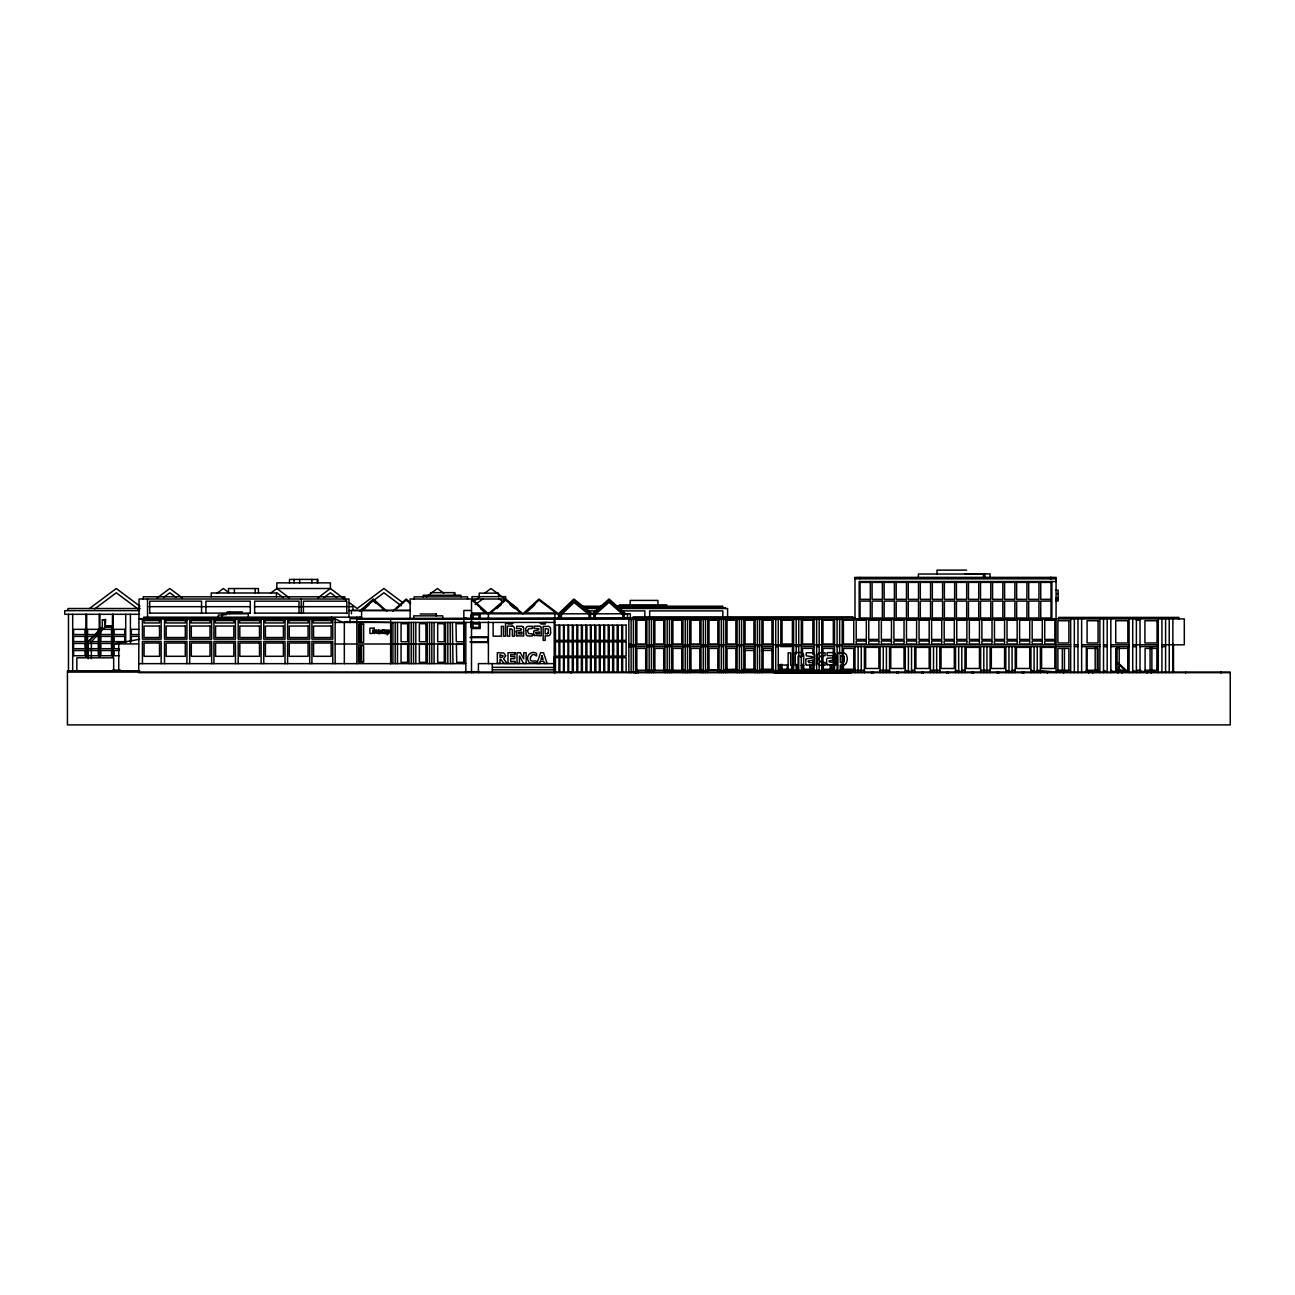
<?xml version="1.0" encoding="UTF-8"?>
<svg xmlns="http://www.w3.org/2000/svg" width="1295" height="1295" viewBox="0 0 1295 1295"><rect width="100%" height="100%" fill="white"/><g stroke="black" fill="none" stroke-linecap="round" stroke-linejoin="round"><path stroke-width="1.5" d="M631.118 672.089L628.868 672.089M628.868 618.443L357.452 618.929M378.69 632.041L379.823 632.672L378.82 631.976M646.901 672.089L645.687 670.276L645.687 648.406L636.849 648.406L636.849 670.276L635.068 672.672L633.368 672.089M1129.078 672.089L1127.832 670.276L1127.832 648.406L1115.723 648.406L1115.723 670.276L1114.477 672.089L1110.835 670.276M1158.28 672.089L1156.872 670.276L1156.872 648.406L1145.088 648.406L1145.088 670.276L1143.679 672.089L1140.021 670.276L1136.379 670.276M388.921 632.381L387.836 630.762L388.387 632.656M844.13 661.567L844.21 656.775A2.04 2.04 0 0 0 843.952 656.241L840.325 655.578L840.325 662.651L843.433 662.198M548.271 633.239L548.319 629.111L545.179 628.463L545.179 633.983L548.254 633.255L547.429 633.822M104.944 627.088L91.346 641.656L91.346 658.75M88.27 658.75L88.27 641.543L102.321 627.088M88.27 641.656L102.321 627.201L102.321 619.738L104.944 619.738L104.944 627.201M1070.674 672.089L1068.877 670.276L1068.877 648.406L1057.885 648.406L1057.885 670.276L1056.072 672.089L1037.23 670.276M1085.275 672.089L1087.088 670.276L1087.088 648.406L1098.063 648.406L1098.063 670.276L1099.876 672.089M558.485 618.508L558.485 613.798L573.863 599.002L592.284 613.798L609.071 599.002L625.695 613.798M560.087 613.798L573.944 600.475L590.52 613.798L590.52 618.508M561.965 612.405L564.636 609.832M527.891 611.11L534.835 604.684M359.864 611.11L373.316 599.002L386.768 611.11M361.872 610.414L373.316 600.103L384.761 610.414M363.377 609.848L369.059 604.733M392.741 611.11L406.193 599.002L410.677 603.033M394.748 610.414L406.193 600.103L410.483 603.972M600.362 608.553L604.716 604.716M488.393 613.798L505.649 599.002L505.649 596.655L471.963 596.655L471.963 599.002L488.393 613.798L488.393 618.508M496.681 608.553L501.165 604.7M89.517 608.52L116.275 588.513L139.892 606.173M94.486 609.071L116.275 592.786L138.322 609.265M157.213 597.934L169.807 588.513L182.401 597.934M163.51 597.497L169.807 592.786L176.104 597.497M217.042 593.223L223.339 588.513L228.049 592.042M270.558 593.223L276.855 588.513L330.387 588.513L346.137 600.281M317.793 597.934L330.387 588.513L330.387 582.847L276.855 582.847L276.855 588.513L289.449 597.934M324.09 597.497L330.387 592.786L336.684 597.497M360.301 610.431L383.919 592.786L401.24 605.736M426.427 596.752L437.451 588.513L443.748 593.223M473.662 601.463L479.959 596.752M484.67 593.223L490.967 588.513L517.741 608.52M475.233 604.555L483.1 598.678M105.494 626.748L106.74 626.262M107.485 626.246L106.271 626.618L112.276 626.521L107.307 626.521L108.165 626.44M112.827 626.553L108.035 626.213M108.035 626.731L113.296 626.618L111.419 626.213M384.777 631.944L385.861 631.944L384.858 632.624M139.471 639.261L114.268 643.923L138.5 643.923M673.481 671.215L681.429 670.956M691.352 670.648L699.3 670.389M707.232 670.146L717.171 669.823M725.103 669.58L735.042 669.256M111.419 626.44L112.276 626.715M108.942 626.213L107.485 626.424M727.062 671.457L737.098 671.328M743.103 671.247L755.131 671.101M761.136 671.037L854.991 670.875L839.646 670.276L839.646 672.672M966.588 570.108L937.013 570.108L937.013 574.025M965.196 573.895L990.06 573.895L990.06 577.376M854.991 578.12L919.337 578.12M981.675 578.12L1056.072 578.12M854.991 578.833L1056.072 578.833M1056.072 581.52L859.184 581.52L859.184 618.913M1056.072 590.164L1058.128 590.164L1058.128 601.026L1056.072 601.026M430.555 592.641L454.804 592.641L454.804 595.263M1057.06 593.612L1057.594 593.644M1056.072 597.788L1058.128 597.756M1056.072 598.225L1058.128 598.225M1056.072 598.258L1058.128 598.258M1056.072 598.727L1058.128 598.727M471.963 599.002L505.649 599.002L522.905 613.798L538.914 599.002L558.485 613.798M1056.072 598.84L1058.128 598.84M580.856 606.222L602.855 606.222M614.866 606.222L722.804 606.222L722.804 607.695M148.99 606.675L250.356 606.675M254.387 606.675L346.995 606.675M348.986 606.675L353.017 606.675L353.017 610.609M582.863 607.695L600.864 607.695M616.857 607.695L725.362 607.695L725.362 608.52M140.2 608.52L67.971 608.52L67.971 610.641M584.854 608.52L598.857 608.52M618.864 608.52L727.596 608.52L727.596 616.873M349.002 610.463L410.143 610.463M471.509 610.463L463.853 610.463L463.853 663.639M139.569 610.641L64.75 610.641L64.75 614.299L139.601 614.299M586.862 610.9L596.865 610.9M620.855 610.9L644.861 610.9L644.861 616.873M242.392 611.936L227.111 611.936L227.111 613.781M484.184 612.794L492.213 612.794M471.963 612.988L486.256 612.988L471.963 600.103M149.378 613.118L250.356 613.118M254.387 613.118L346.995 613.118M471.963 613.798L630.325 613.798L630.325 617.731M420.147 614.008L436.447 614.008L436.447 615.853M224.245 615.012L218.321 615.012L218.321 617.165M361.596 617.165L143.745 617.165L143.745 618.913M854.991 617.731L358.035 618.443M139.051 618.638L335.146 618.638L335.146 663.639M356.87 618.686L349.974 618.686L349.974 622.604M139.051 618.913L142.434 618.913M356.87 618.929L628.868 618.929M854.991 618.913L1184.31 618.913L1184.31 644.78L1161.923 644.78M335.146 619.139L152.033 618.638M628.868 619.382L1056.072 619.382M102.321 619.868L104.944 619.868M1136.379 620.159L1140.021 620.159M335.146 622.426L554.908 622.426M473.29 622.911L480.04 622.911M506.717 622.911L513.387 622.911M539.821 622.911L546.555 622.426M474.601 624.012L478.875 624.012M507.931 624.012L512.189 624.012M540.954 624.012L545.357 624.012M105.494 626.278L106.627 626.278M105.494 626.391L106.967 626.391M471.963 628.528L480.17 628.528L480.17 623.008M138.678 629.338L131.329 629.338L131.329 634.55L138.678 634.55M138.678 636.395L131.329 636.395L131.329 641.608M470.991 636.962L488.393 636.962M469.972 637.593L487.762 637.593L487.762 641.851L469.972 641.851M470.991 642.482L488.393 642.482M119.448 643.453L114.122 643.453L114.122 648.682L119.448 648.682M335.146 644.003L463.642 644.003M628.868 644.003L631.005 644.003M1172.881 644.457L1173.739 644.457M628.868 644.78L1070.674 644.78M1074.332 644.78L1077.974 644.78M1081.633 644.78L1099.876 644.78M1103.534 644.78L1107.176 644.78M1110.835 644.78L1129.078 644.78M1132.72 644.78L1158.28 644.78M778.295 645.946L793.058 645.946L793.058 672.315M628.868 646.593L719.049 646.593M721.315 646.593L723.565 646.593M725.815 646.593L737.098 646.593M739.348 646.593L741.598 646.593M743.848 646.593L755.131 646.593M757.381 646.593L759.631 646.593M761.897 646.593L773.164 646.593M775.721 646.593L778.279 646.593M793.625 646.593L780.836 646.593L780.836 619.382M796.182 646.593L798.74 646.593M801.297 646.593L814.069 646.593M816.627 646.593L819.185 646.593M821.742 646.593L834.53 646.593M837.088 646.593L839.646 646.593M842.203 646.593L1070.674 646.593M1074.332 646.593L1077.974 646.593M1081.633 646.593L1099.876 646.593M1103.534 646.593L1107.176 646.593M1110.835 646.593L1129.078 646.593M1132.72 646.593L1136.379 646.593M1140.021 646.593L1158.28 646.593M1161.923 646.593L1165.581 646.593M119.448 650.511L114.122 650.511L114.122 655.739L119.448 655.739M743.977 650.462L753.706 650.462M761.492 650.462L773.164 650.462M554.211 656.873L554.713 672.672M361.483 661.955L363.636 661.955L363.636 645.687L361.483 645.687L361.596 663.008M833.527 662.506L829.205 661.842A1.635 1.635 0 0 1 829.124 660.887L833.527 659.964M139.051 663.639L465.828 663.639M554.908 663.623L478.405 663.623L478.405 672.672M778.295 665.08L788.121 665.08M793.058 665.468L790.646 665.468L790.646 652.858L788.121 652.858L788.121 672.315M798.092 665.468L795.243 665.468L795.243 652.55L801.006 652.55A2.218 2.218 0 0 1 801.88 652.729L802.884 653.489A3.529 3.529 0 0 1 803.272 654.056A4.193 4.193 0 0 1 803.677 655.076L803.677 672.315M801.216 665.533L803.677 665.533M492.424 667.346L554.908 667.459M743.055 669.256L755.098 669.256M761.12 669.256L773.164 669.256M781.144 669.256L793.123 669.256M803.094 669.256L813.082 669.256M823.053 669.256L833.041 669.256M843.013 669.256L854.991 669.256M1118.087 669.321L1119.754 669.321L1119.754 670.956M1117.779 662.554L1125.145 669.321L1125.145 672.089M492.424 669.823L554.908 669.823M112.455 670.146L120.516 670.146M636.849 670.276L645.687 670.276M646.901 670.276L663.72 670.276L664.934 672.089M664.934 670.276L681.753 670.276L682.983 672.089M682.983 670.276L685.233 670.276L687.483 672.089M687.483 670.276L699.802 670.276L701.016 672.089M701.016 670.276L703.266 670.276L705.516 672.089M705.516 670.276L717.835 670.276L719.049 672.089M719.049 670.276L721.315 670.276L723.565 672.089M723.565 670.276L735.868 670.276L737.098 672.089M737.098 670.276L739.348 670.276L741.598 672.089M741.598 670.276L753.917 670.276L755.131 672.089M755.131 670.276L757.381 670.276L759.631 672.089M759.631 670.276L771.949 670.276L773.164 672.089M773.164 670.276L778.279 670.875M778.279 670.276L793.625 670.875M793.625 670.276L814.069 670.875M814.069 670.276L834.53 670.875M834.53 670.276L839.646 670.875M854.991 670.276L864.412 670.276M880.114 670.276L889.552 670.276M905.254 670.276L911.534 671.895M911.534 670.276L914.691 670.276M930.393 670.276L939.814 670.276M955.532 670.276L961.813 671.895M961.813 670.276L964.953 670.276M980.671 670.276L990.092 670.276M1005.81 670.276L1012.091 671.895M1012.091 670.276L1015.231 670.276M1030.949 670.276L1037.23 671.895M1057.885 670.276L1068.877 670.276M1087.088 670.276L1098.063 670.276M1115.723 670.276L1127.832 670.276M1145.088 670.276L1156.872 670.276M139.747 670.778L67.437 670.778L67.437 724.892L1230.25 724.892L1230.25 672.089L67.437 672.089M1057.141 671.037L1062.321 671.037L1062.321 648.908M1069.621 671.037L1064.441 671.037L1064.441 648.908M1144.586 671.182L1150.073 671.182L1150.073 647.662M1157.002 671.182L1151.886 671.182L1151.886 647.662M465.358 671.684L478.988 671.684M1230.25 672.672L138.711 672.672L139.051 599.002L349.002 599.002L349.002 617.165M108.942 626.748L110.625 626.505M108.035 626.44L108.942 626.456M107.307 626.715L108.165 626.731M107.485 626.715L106.384 626.359M342.867 622.426L331.293 617.165L331.293 619.139M516.155 631.879L516.948 635.845L523.698 635.958L523.698 627.929A2.93 2.93 0 0 0 523.164 627.055L523.002 626.877A2.169 2.169 0 0 0 521.529 626.278L516.592 626.278L516.592 628.625C523.941 627.589 522.387 631.264 516.495 630.843A1.635 1.635 0 0 0 516.219 631.426M1132.72 670.276L1136.379 672.089M1103.534 670.276L1107.176 672.089M827.149 664.578L835.631 664.999L835.631 654.703A3.836 3.836 0 0 0 834.984 653.603M534.026 635.392L541.229 635.813L541.132 627.541A2.8 2.8 0 0 0 540.533 626.748M516.705 635.716L516.818 635.78A1.667 1.667 0 0 1 516.155 635.036M827.278 664.691L827.424 664.788A1.878 1.878 0 0 1 826.906 664.319M498.753 598.598L503.431 602.094M402.81 602.644L383.919 588.513L357.161 608.52L349.278 602.644M276.855 592.786L283.152 597.497M534.123 635.489L534.236 635.57A1.764 1.764 0 0 1 533.686 634.906M510.133 604.7L514.633 608.553M617.699 608.553L622.005 612.405M480.477 608.569L484.735 612.405M373.316 600.88L376.149 603.454M1117.779 663.315L1124.643 670.082M452.408 622.426L452.975 663.623M450.126 622.426L450.498 663.623M1221.055 672.089L1221.055 673.092M1185.605 672.089L1185.605 673.092M1178.887 618.913L1178.887 617.407L1058.614 617.407L1058.614 618.913M1173.497 644.78L1173.497 672.089M1172.881 618.913L1172.881 672.672M1169.223 618.913L1169.223 672.672M1165.581 618.913L1165.581 672.672M1161.923 618.913L1161.923 672.672M1158.28 618.913L1158.28 672.672M1157.034 644.78L1157.034 646.593M1151.223 672.089L1151.223 673.092M1147.095 672.089L1147.095 673.092M1140.021 618.913L1140.021 672.672M1136.379 618.913L1136.379 672.672M1132.72 618.913L1132.72 672.672M1129.078 618.913L1129.078 672.672M1128.026 647.775L1128.026 671.037L1119.188 671.037L1119.188 647.775M1124.643 669.321L1124.643 672.089M1122.247 670.454L1122.247 672.089M1122.02 672.089L1122.02 673.092M1120.256 670.454L1118.589 667.184M1117.893 672.089L1117.893 673.092M1117.067 647.775L1117.067 671.037M1110.835 618.913L1110.835 672.672M1107.176 618.913L1107.176 672.672M1103.534 618.913L1103.534 672.672M1099.876 618.913L1099.876 672.672M1097.286 647.775L1097.286 671.037M1095.181 647.775L1095.181 671.037L1086.327 671.037L1086.327 647.775M1092.818 672.089L1092.818 673.092M1088.69 672.089L1088.69 673.092M1081.633 618.913L1081.633 672.672M1077.974 618.913L1077.974 672.672M1074.332 618.913L1074.332 672.672M1070.674 618.913L1070.674 672.672M1063.616 672.089L1063.616 673.092M1056.072 672.672L1056.072 577.376L854.991 577.376L854.991 619.382M1051.88 581.52L1051.88 618.913M1051.135 577.376L1051.135 578.833M1050.358 577.376L1050.358 578.833M1047.428 672.089L1047.428 673.092M1040.371 646.593L1040.371 672.672M1037.23 646.593L1037.23 672.672M1034.09 646.593L1034.09 672.672M1030.949 646.593L1030.949 672.672M1023.876 672.089L1023.876 673.092M1022.289 672.089L1022.289 673.092M1015.231 646.593L1015.231 672.672M1012.091 646.593L1012.091 672.672M1008.951 646.593L1008.951 672.672M1005.81 646.593L1005.81 672.672M998.753 672.089L998.753 673.092M997.15 672.089L997.15 673.092M990.092 646.593L990.092 672.672M986.952 646.593L986.952 672.672M984.831 573.895L984.831 577.376M983.811 646.593L983.811 672.672M983.488 577.376L983.488 574.025L918.365 574.025L918.365 577.376M980.671 646.593L980.671 672.672M973.613 672.089L973.613 673.092M972.011 672.089L972.011 673.092M964.953 646.593L964.953 672.672M961.813 646.593L961.813 672.672M958.672 646.593L958.672 672.672M955.532 646.593L955.532 672.672M948.474 672.089L948.474 673.092M946.888 672.089L946.888 673.092M939.814 646.593L939.814 672.672M936.673 646.593L936.673 672.672M933.533 646.593L933.533 672.672M930.393 646.593L930.393 672.672M923.335 672.089L923.335 673.092M921.749 672.089L921.749 673.092M914.691 646.593L914.691 672.672M911.534 646.593L911.534 672.672M908.394 646.593L908.394 672.672M905.254 646.593L905.254 672.672M898.196 672.089L898.196 673.092M896.609 672.089L896.609 673.092M889.552 646.593L889.552 672.672M886.411 646.593L886.411 672.672M883.271 646.593L883.271 672.672M880.114 646.593L880.114 672.672M873.057 672.089L873.057 673.092M871.47 672.089L871.47 673.092M864.412 646.593L864.412 672.672M861.272 646.593L861.272 672.672M859.929 577.376L859.929 578.833M858.132 646.593L858.132 672.672M854.991 646.593L854.991 672.672M853.761 670.276L853.761 648.406L843.417 648.406L843.417 670.276M852.871 617.731L852.871 616.857L633.125 616.857L633.125 617.731M850.993 673.092L774.685 673.092M842.608 665.096L842.608 672.315M842.203 619.382L842.203 672.672M841.297 665.096L841.297 672.315M840.309 670.842L840.309 665.096C846.363 667.297 848.355 659.964 846.687 655.61A4.549 4.549 0 0 0 846.185 654.396L844.049 652.874L837.897 652.842L837.897 670.842M839.646 619.382L839.646 654.072M837.088 619.382L837.088 672.672M834.53 619.382L834.53 672.672M833.316 670.276L833.316 648.406L822.972 648.406L822.972 670.276M831.746 664.999L831.746 672.315M830.192 664.999L830.192 672.315M823.312 665.225L823.312 672.315M822.034 665.225L822.034 672.315M821.742 619.382L821.742 672.672M819.185 619.382L819.185 672.672M816.627 619.382L816.627 672.672M814.069 619.382L814.069 672.672M812.855 654.38L812.855 648.406L802.511 648.406L802.511 656.355M812.855 660.337L812.855 670.276M811.107 665.177L811.107 672.315M809.731 665.177L809.731 672.315M802.511 664.319L802.528 672.315M801.297 619.382L801.297 672.672M798.74 619.382L798.74 672.672M798.092 672.315L798.092 656.177A3.755 3.755 0 0 1 800.488 656.63M796.943 665.468L796.943 672.315M796.182 619.382L796.182 654.072M796.182 664.286L796.182 672.672M793.625 619.382L793.625 672.672M792.394 648.406L792.394 670.276M792.087 665.468L792.087 672.315M787.279 665.08L787.279 672.315M782.05 664.319L782.05 670.276M780.836 664.286L780.836 672.672M779.153 665.08L779.153 672.315M778.279 619.382L778.279 672.672M775.721 619.382L775.721 672.672M773.164 619.382L773.164 672.672M771.949 670.276L771.949 648.406L763.111 648.406L763.111 670.276M761.897 619.382L761.897 672.672M759.631 619.382L759.631 672.672M757.381 619.382L757.381 672.672M755.131 619.382L755.131 672.672M753.917 670.276L753.917 648.406L745.078 648.406L745.078 670.276M743.848 619.382L743.848 672.672M741.598 619.382L741.598 672.672M739.348 619.382L739.348 672.672M737.098 619.382L737.098 672.672M735.868 670.276L735.868 648.406L727.029 648.406L727.029 670.276M725.815 619.382L725.815 672.672M723.565 619.382L723.565 672.672M722.804 616.873L722.804 610.9L649.653 610.9L649.653 616.873M721.315 619.382L721.315 672.672M719.049 619.382L719.049 672.672M717.835 670.276L717.835 648.406L708.996 648.406L708.996 670.276M707.782 619.382L707.782 672.672M705.516 619.382L705.516 672.672M703.266 619.382L703.266 672.672M701.016 619.382L701.016 672.672M699.802 670.276L699.802 648.406L690.963 648.406L690.963 670.276M689.733 619.382L689.733 672.672M687.483 619.382L687.483 672.672M685.233 619.382L685.233 672.672M682.983 619.382L682.983 672.672M681.753 670.276L681.753 648.406L672.914 648.406L672.914 670.276M671.7 619.382L671.7 672.672M669.45 619.382L669.45 672.672M667.184 619.382L667.184 672.672M666.682 606.222L666.682 604.862L619.366 604.862L619.366 606.222M664.934 619.382L664.934 672.672M663.72 670.276L663.72 648.406L654.881 648.406L654.881 670.276M657.925 604.862L657.925 600.411L630.131 600.411L630.131 604.862M653.667 619.382L653.667 672.672M651.417 619.382L651.417 672.672M649.151 619.382L649.151 672.672M646.901 619.382L646.901 672.672M638.176 672.089L638.176 673.092M635.926 672.089L635.926 673.092M635.635 619.382L635.635 672.672M633.368 619.382L633.368 672.672M631.118 619.382L631.118 672.672M628.868 617.731L628.868 672.672M627.476 613.798L627.476 617.796M626.116 671.895L626.116 657.633L622.636 657.633L622.636 671.895M624.19 618.508L624.19 613.798L609.071 600.33L593.806 613.798L593.806 618.508M622.733 618.621L622.733 614.461L609.071 602.288L595.279 614.461L595.279 618.621M621.697 671.895L621.697 657.633L618.233 657.633L618.233 671.895M617.181 671.895L617.181 657.633L613.7 657.633L613.7 671.895M612.632 671.895L612.632 657.633L609.249 657.633L609.249 671.895M608.213 671.895L608.213 657.633L604.652 657.633L604.652 671.895M603.778 671.895L603.778 657.633L600.232 657.633L600.232 671.895M599.31 671.895L599.31 657.633L595.894 657.633L595.894 671.895M594.729 671.895L594.729 657.633L591.167 657.633L591.167 671.895M590.439 671.895L590.439 657.633L586.894 657.633L586.894 671.895M588.982 618.541L588.982 614.542L574.025 602.515L561.399 614.688L561.399 618.541M585.858 671.895L585.858 657.633L582.378 657.633L582.378 671.895M581.374 671.895L581.374 657.633L577.78 657.633L577.78 671.895M576.825 671.895L576.825 657.633L573.297 657.633L573.297 671.895M572.309 671.895L572.309 657.633L568.667 657.633L568.667 671.895M571.063 672.089L571.063 673.092M568.019 671.895L568.019 657.633L564.264 657.633L564.264 671.895M563.487 671.895L563.487 657.633L559.845 657.633L559.845 671.895M559.845 613.798L559.845 618.508M558.954 671.895L558.954 657.633L555.442 657.633L555.442 671.895M554.908 613.798L554.908 618.508M554.908 618.929L554.908 672.672M554.373 664.205L554.373 667.459M554.211 617.731L554.211 672.672M533.686 634.906L533.686 631.733A1.764 1.764 0 0 1 533.896 630.875C538.947 630.325 542.265 628.172 534.123 628.496L534.123 626.149L539.06 626.149A2.121 2.121 0 0 1 540.339 626.586M505.519 622.846L505.519 636.185L503.496 636.185L503.496 626.343L501.375 626.343L501.375 636.185L493.136 636.185L493.136 622.846M498.526 596.655L498.526 593.142L479.199 593.142L479.199 596.655M492.31 663.623L492.31 672.672M488.393 621.778L488.393 663.623M480.17 613.798L480.17 617.488M479.053 618.492L479.053 614.931L473.08 614.931L473.08 618.492M479.053 622.053L479.053 627.395L473.08 627.395L473.08 622.053M473.322 671.684L473.322 672.672M471.509 618.362L471.509 599.002L410.143 599.002L410.143 618.929M471.509 618.929L471.509 672.672M470.83 614.931L470.83 618.492M470.83 622.053L470.83 627.395M467.56 599.002L467.56 596.865L414.109 596.865L414.109 599.002M465.828 617.731L465.828 618.929M465.828 622.426L465.828 672.672M460.988 596.865L460.988 595.263L423.222 595.263L423.222 596.865M454.416 592.641L454.416 595.263M447.827 622.426L447.827 663.623M445.545 622.426L445.545 663.623M442.728 617.731L442.728 615.853L413.736 615.853L413.736 617.731M436.14 614.008L436.14 615.853M434.1 622.426L434.1 663.623M431.818 622.426L431.818 663.623M429.535 622.426L429.535 663.623M427.237 622.426L427.237 663.623M415.808 622.426L415.808 663.623M413.51 622.426L413.51 663.623M411.227 622.426L411.227 663.623M409.107 610.463L354.053 610.463M408.945 622.426L408.945 663.623M397.5 622.426L397.5 663.623M395.202 622.426L395.202 663.623M392.919 622.426L392.919 663.623M390.896 622.426L390.896 663.623M390.637 618.929L390.637 663.639M389.18 622.426L344.324 621.665L344.324 663.639M361.596 610.463L361.596 618.929M359.88 617.165L359.88 618.929M359.88 624.222L359.88 642.207M359.88 647.549L359.88 663.008M356.87 617.165L356.87 663.639M351.414 610.463L351.414 613.814M346.833 613.49L346.833 601.171L303.386 601.171L303.386 613.328M344.826 599.002L344.826 596.801L143.227 596.801L143.227 599.002M332.783 663.639L332.783 641.397L311.917 641.397L311.917 663.639M317.923 582.847L317.923 579.415L289.513 579.415L289.513 582.847M317.291 579.415L317.291 582.847M311.917 579.415L311.917 582.847M309.699 663.639L309.699 641.397L287.603 641.397L287.603 663.639M301.217 599.002L301.217 613.668M299.679 579.415L299.679 582.847M299.032 613.328L299.032 601.171L254.646 601.171L254.646 613.328M294.062 579.415L294.062 582.847M285.029 663.639L285.029 641.397L263.775 641.397L263.775 663.639M276.402 596.801L276.402 592.981L211.247 592.981L211.247 596.801M261.121 663.639L261.121 641.397L238.183 641.397L238.183 663.639M258.433 592.981L258.433 588.545L228.519 588.545L228.519 592.981M255.196 588.545L255.196 592.981M250.291 613.328L250.291 601.171L205.905 601.171L205.905 613.328M248.316 617.165L248.316 613.781L222.109 613.781L222.109 617.165M235.463 663.639L235.463 641.397L213.918 641.397L213.918 663.639M234.379 588.545L234.379 592.981M229.555 611.936L229.555 613.781M225.961 613.377L225.961 615.012M211.652 663.639L211.652 641.397L189.669 641.397L189.669 663.639M201.551 613.328L201.551 601.171L149.702 601.171L149.702 613.328M186.933 663.639L186.933 641.397L164.514 641.397L164.514 663.639M161.147 663.639L161.147 641.397L142.434 641.397L142.434 663.639M147.517 599.002L147.517 617.165M130.406 614.299L130.406 642.53M125.712 614.299L125.712 642.53M118.735 643.923L118.735 670.778M113.669 670.778L113.669 657.828L76.842 657.828L76.842 670.778M113.199 614.299L113.199 656.662M112.455 614.299L112.455 656.662M99.942 614.299L99.942 656.662M99.197 614.299L99.197 656.662M86.684 614.299L86.684 656.662M85.939 614.299L85.939 656.662M72.682 614.299L72.682 670.778M68.473 614.299L68.473 670.778M800.245 656.5A4.452 4.452 0 0 1 801.216 657.132M802.657 653.247A3.448 3.448 0 0 1 803.272 654.056M827.019 664.465A2.315 2.315 0 0 1 826.631 663.833L826.647 659.479A2.363 2.363 0 0 1 826.777 658.928A1.991 1.991 0 0 1 827.181 658.248L833.365 657.795A2.104 2.104 0 0 0 833.397 657.018L832.313 655.642L827.133 655.61L827.133 652.615L833.025 652.615A2.315 2.315 0 0 1 834.077 652.858A2.784 2.784 0 0 1 834.773 653.376M834.563 653.182A3.221 3.221 0 0 1 835.178 653.846M806.267 664.756A1.667 1.667 0 0 0 806.834 665.096L814.733 665.177L814.733 654.881A3.853 3.853 0 0 0 814.102 653.765M806.396 664.869A1.975 1.975 0 0 1 805.911 664.351L805.749 659.657A2.363 2.363 0 0 1 805.992 658.847L812.467 657.973A2.218 2.218 0 0 0 812.532 657.455A2.088 2.088 0 0 0 812.386 656.694L806.251 655.788L806.251 652.777L812.143 652.777A2.331 2.331 0 0 1 813.195 653.036A2.59 2.59 0 0 1 813.665 653.344A3.205 3.205 0 0 1 814.28 654.024M540.144 626.456A2.477 2.477 0 0 1 540.695 626.926M523.002 626.877A2.59 2.59 0 0 1 523.326 627.249M379.791 631.264C376.845 629.953 377.298 635.424 380.439 633.352L380.309 630.341L377.978 630.017L379.791 631.345M385.829 631.215C382.851 629.953 383.288 635.262 386.477 633.304L386.347 630.293L384.016 629.969L385.829 631.296M530.545 657.212C528.651 664.675 538.218 658.216 536.567 662.7L530.788 663.25A4.532 4.532 0 0 1 528.506 661.373C525.155 656.177 531.419 649.912 536.567 653.425L536.567 655.966L534.317 654.687A2.995 2.995 0 0 0 532.326 654.72L530.545 657.212M381.717 631.507L383.417 633.352C380.277 634.744 380.261 628.609 383.417 630.017L381.717 631.507M527.453 630.616L528.538 633.53L532.375 633.87L532.375 635.991L528.538 635.991A2.493 2.493 0 0 1 527.599 635.813A2.8 2.8 0 0 1 526.774 635.278A3.302 3.302 0 0 1 526.11 634.453L525.721 628.512A3.642 3.642 0 0 1 526.369 627.363A3.14 3.14 0 0 1 526.838 626.909A2.671 2.671 0 0 1 528.49 626.311L532.375 626.311L532.375 628.544L528.91 628.674L527.453 630.616M808.242 661.065L808.889 662.619L812.629 662.668L812.629 660.142L808.242 661.065M535.774 632.607L536.324 633.822L539.481 633.87L539.481 631.895L535.774 632.607M518.259 632.737L518.809 633.951L521.95 634L521.95 632.025L518.259 632.737M505.633 655.675L503.609 658.88L507.203 663.412L503.933 663.412L500.955 659.495L499.999 659.495L499.999 663.412L497.329 663.412L497.329 652.729L503.804 653.02L505.633 655.675M550.602 632.996L550.343 634.113A3.221 3.221 0 0 1 549.986 634.777A2.752 2.752 0 0 1 549.226 635.505A2.331 2.331 0 0 1 548.303 635.861L545.163 635.894L545.163 640.378L543.139 640.378L543.139 626.327L548.012 626.327A2.266 2.266 0 0 1 548.886 626.521A2.541 2.541 0 0 1 549.663 627.039A3.076 3.076 0 0 1 550.262 627.832A3.399 3.399 0 0 1 550.521 628.496L550.602 632.996M389.698 632.332L387.124 634.874L387.124 630.034L389.374 630.276L389.698 632.332M502.881 655.998L502.072 657.407L499.999 657.569L499.999 654.703L502.881 655.998M540.355 661.227L539.691 663.412L537.004 663.412L540.598 652.729L543.528 652.729L547.137 663.412L544.369 663.412L543.706 661.227L540.355 661.227M542.038 655.772L540.938 659.301L543.123 659.301L542.038 655.772M817.291 655.238L817.258 662.392A4.889 4.889 0 0 0 817.841 663.639A4.225 4.225 0 0 0 818.375 664.303L819.379 664.999A2.784 2.784 0 0 0 820.496 665.225L825.077 665.225L825.077 662.522L821.111 662.409L819.249 660.078A4.338 4.338 0 0 1 819.427 657.52L820.933 655.853L825.077 655.675L825.077 652.826L820.447 652.826A2.914 2.914 0 0 0 819.071 653.182L817.922 654.169A4.727 4.727 0 0 0 817.291 655.238M538.963 600.071L525.009 612.988L556.041 612.988L538.963 600.071M505.649 600.071L490.611 612.988L520.703 612.988L505.649 600.071M375.696 630.924L374.805 633.433L374.805 629.953L376.473 629.953L377.233 633.433L375.777 630.908M870.337 582.394L860.058 582.394L860.058 599.326L870.337 599.326L870.337 582.394M882.381 582.394L872.102 582.394L872.102 599.326L882.381 599.326L882.381 582.394M894.424 582.394L884.145 582.394L884.145 599.326L894.424 599.326L894.424 582.394M906.468 582.394L896.189 582.394L896.189 599.326L906.468 599.326L906.468 582.394M918.511 582.394L908.248 582.394L908.248 599.326L918.511 599.326L918.511 582.394M930.555 582.394L920.292 582.394L920.292 599.326L930.555 599.326L930.555 582.394M942.598 582.394L932.335 582.394L932.335 599.326L942.598 599.326L942.598 582.394M954.642 582.394L944.379 582.394L944.379 599.326L954.642 599.326L954.642 582.394M966.685 582.394L956.422 582.394L956.422 599.326L966.685 599.326L966.685 582.394M978.729 582.394L968.466 582.394L968.466 599.326L978.729 599.326L978.729 582.394M990.772 582.394L980.509 582.394L980.509 599.326L990.772 599.326L990.772 582.394M1002.832 582.394L992.553 582.394L992.553 599.326L1002.832 599.326L1002.832 582.394M1014.875 582.394L1004.596 582.394L1004.596 599.326L1014.875 599.326L1014.875 582.394M1026.919 582.394L1016.64 582.394L1016.64 599.326L1026.919 599.326L1026.919 582.394M1038.962 582.394L1028.683 582.394L1028.683 599.326L1038.962 599.326L1038.962 582.394M1051.006 582.394L1040.727 582.394L1040.727 599.326L1051.006 599.326L1051.006 582.394M870.337 601.09L860.058 601.09L860.058 618.023L870.337 618.023L870.337 601.09M882.381 601.09L872.102 601.09L872.102 618.023L882.381 618.023L882.381 601.09M894.424 601.09L884.145 601.09L884.145 618.023L894.424 618.023L894.424 601.09M906.468 601.09L896.189 601.09L896.189 618.023L906.468 618.023L906.468 601.09M918.511 601.09L908.248 601.09L908.248 618.023L918.511 618.023L918.511 601.09M930.555 601.09L920.292 601.09L920.292 618.023L930.555 618.023L930.555 601.09M942.598 601.09L932.335 601.09L932.335 618.023L942.598 618.023L942.598 601.09M954.642 601.09L944.379 601.09L944.379 618.023L954.642 618.023L954.642 601.09M966.685 601.09L956.422 601.09L956.422 618.023L966.685 618.023L966.685 601.09M978.729 601.09L968.466 601.09L968.466 618.023L978.729 618.023L978.729 601.09M990.772 601.09L980.509 601.09L980.509 618.023L990.772 618.023L990.772 601.09M1002.832 601.09L992.553 601.09L992.553 618.023L1002.832 618.023L1002.832 601.09M1014.875 601.09L1004.596 601.09L1004.596 618.023L1014.875 618.023L1014.875 601.09M1026.919 601.09L1016.64 601.09L1016.64 618.023L1026.919 618.023L1026.919 601.09M1038.962 601.09L1028.683 601.09L1028.683 618.023L1038.962 618.023L1038.962 601.09M1051.006 601.09L1040.727 601.09L1040.727 618.023L1051.006 618.023L1051.006 601.09M105.494 619.463L105.17 627.46L105.494 619.463M161.147 619.884L142.434 619.884L142.434 639.147L161.147 639.147L161.147 619.884M186.933 619.884L164.514 619.884L164.514 639.147L186.933 639.147L186.933 619.884M211.652 619.884L189.669 619.884L189.669 639.147L211.652 639.147L211.652 619.884M235.463 619.884L213.918 619.884L213.918 639.147L235.463 639.147L235.463 619.884M261.121 619.884L238.183 619.884L238.183 639.147L261.121 639.147L261.121 619.884M285.029 619.884L263.775 619.884L263.775 639.147L285.029 639.147L285.029 619.884M309.699 619.884L287.603 619.884L287.603 639.147L309.699 639.147L309.699 619.884M332.783 619.884L311.917 619.884L311.917 639.147L332.783 639.147L332.783 619.884M645.687 620.159L636.849 620.159L636.849 644.003L645.687 644.003L645.687 620.159M663.72 620.159L654.881 620.159L654.881 644.003L663.72 644.003L663.72 620.159M681.753 620.159L672.914 620.159L672.914 644.003L681.753 644.003L681.753 620.159M699.802 620.159L690.963 620.159L690.963 644.003L699.802 644.003L699.802 620.159M717.835 620.159L708.996 620.159L708.996 644.003L717.835 644.003L717.835 620.159M735.868 620.159L727.029 620.159L727.029 644.003L735.868 644.003L735.868 620.159M753.917 620.159L745.078 620.159L745.078 644.003L753.917 644.003L753.917 620.159M771.949 620.159L763.111 620.159L763.111 644.003L771.949 644.003L771.949 620.159M792.394 620.159L782.05 620.159L782.05 644.003L792.394 644.003L792.394 620.159M812.855 620.159L802.511 620.159L802.511 644.003L812.855 644.003L812.855 620.159M833.316 620.159L822.972 620.159L822.972 644.003L833.316 644.003L833.316 620.159M853.761 620.159L843.417 620.159L843.417 644.003L853.761 644.003L853.761 620.159M866.339 620.159L856.205 620.159L856.205 639.439L866.339 639.439L866.339 620.159M878.9 620.159L868.767 620.159L868.767 639.439L878.9 639.439L878.9 620.159M891.478 620.159L881.345 620.159L881.345 639.439L891.478 639.439L891.478 620.159M904.039 620.159L893.906 620.159L893.906 639.439L904.039 639.439L904.039 620.159M916.601 620.159L906.484 620.159L906.484 639.439L916.601 639.439L916.601 620.159M929.179 620.159L919.045 620.159L919.045 639.439L929.179 639.439L929.179 620.159M941.74 620.159L931.607 620.159L931.607 639.439L941.74 639.439L941.74 620.159M954.318 620.159L944.184 620.159L944.184 639.439L954.318 639.439L954.318 620.159M966.879 620.159L956.746 620.159L956.746 639.439L966.879 639.439L966.879 620.159M979.457 620.159L969.324 620.159L969.324 639.439L979.457 639.439L979.457 620.159M992.019 620.159L981.885 620.159L981.885 639.439L992.019 639.439L992.019 620.159M1004.58 620.159L994.463 620.159L994.463 639.439L1004.58 639.439L1004.58 620.159M1017.158 620.159L1007.024 620.159L1007.024 639.439L1017.158 639.439L1017.158 620.159M1029.719 620.159L1019.602 620.159L1019.602 639.439L1029.719 639.439L1029.719 620.159M1042.297 620.159L1032.164 620.159L1032.164 639.439L1042.297 639.439L1042.297 620.159M1054.858 620.159L1044.725 620.159L1044.725 639.439L1054.858 639.439L1054.858 620.159M159.512 620.58L144.069 620.58L144.069 622.96L159.512 622.96L159.512 620.58M185.493 620.58L165.954 620.58L165.954 622.96L185.493 622.96L185.493 620.58M210.211 620.58L191.11 620.58L191.11 622.96L210.211 622.96L210.211 620.58M234.023 620.58L215.358 620.58L215.358 622.96L234.023 622.96L234.023 620.58M259.68 620.58L239.624 620.58L239.624 622.96L259.68 622.96L259.68 620.58M283.589 620.58L265.216 620.58L265.216 622.96L283.589 622.96L283.589 620.58M308.259 620.58L289.028 620.58L289.028 622.96L308.259 622.96L308.259 620.58M331.342 620.58L313.358 620.58L313.358 622.96L331.342 622.96L331.342 620.58M1068.877 620.726L1057.885 620.726L1057.885 642.984L1068.877 642.984L1068.877 620.726M1098.063 620.726L1087.088 620.726L1087.088 642.984L1098.063 642.984L1098.063 620.726M1127.832 620.726L1115.723 620.726L1115.723 642.984L1127.832 642.984L1127.832 620.726M1157.034 620.726L1144.926 620.726L1144.926 642.984L1157.034 642.984L1157.034 620.726M407.65 623.704L401.061 623.704L401.061 641.737L407.65 641.737L407.65 623.704M425.958 623.704L419.37 623.704L419.37 641.737L425.958 641.737L425.958 623.704M444.266 623.704L437.678 623.704L437.678 641.737L444.266 641.737L444.266 623.704M464.063 623.704L456.002 623.704L456.326 641.737L464.063 641.737L464.063 623.704M360.706 624.093L358.553 624.093L358.553 642.336L360.706 642.336L360.706 624.093M363.636 624.093L361.483 624.093L361.483 642.336L363.636 642.336L363.636 624.093M558.954 625.129L555.442 625.129L555.442 640.378L558.954 640.378L558.954 625.129M563.487 625.129L559.845 625.129L559.845 640.378L563.487 640.378L563.487 625.129M568.019 625.129L564.264 625.129L564.264 640.378L568.019 640.378L568.019 625.129M572.309 625.129L568.667 625.129L568.667 640.378L572.309 640.378L572.309 625.129M576.825 625.129L573.297 625.129L573.297 640.378L576.825 640.378L576.825 625.129M581.374 625.129L577.78 625.129L577.78 640.378L581.374 640.378L581.374 625.129M585.858 625.129L582.378 625.129L582.378 640.378L585.858 640.378L585.858 625.129M590.439 625.129L586.894 625.129L586.894 640.378L590.439 640.378L590.439 625.129M594.729 625.129L591.167 625.129L591.167 640.378L594.729 640.378L594.729 625.129M599.31 625.129L595.894 625.129L595.894 640.378L599.31 640.378L599.31 625.129M603.778 625.129L600.232 625.129L600.232 640.378L603.778 640.378L603.778 625.129M608.213 625.129L604.652 625.129L604.652 640.378L608.213 640.378L608.213 625.129M612.632 625.129L609.249 625.129L609.249 640.378L612.632 640.378L612.632 625.129M617.181 625.129L613.7 625.129L613.7 640.378L617.181 640.378L617.181 625.129M621.697 625.129L618.233 625.129L618.233 640.378L621.697 640.378L621.697 625.129M626.116 625.129L622.636 625.129L622.636 640.378L626.116 640.378L626.116 625.129M159.512 626.035L144.069 626.035L144.069 637.512L159.512 637.512L159.512 626.035M185.298 626.035L166.148 626.035L166.148 637.512L185.298 637.512L185.298 626.035M210.017 626.035L191.304 626.035L191.304 637.512L210.017 637.512L210.017 626.035M233.828 626.035L215.569 626.035L215.569 637.512L233.828 637.512L233.828 626.035M259.486 626.035L239.818 626.035L239.818 637.512L259.486 637.512L259.486 626.035M283.395 626.035L265.41 626.035L265.41 637.512L283.395 637.512L283.395 626.035M308.064 626.035L289.238 626.035L289.238 637.512L308.064 637.512L308.064 626.035M331.148 626.035L313.568 626.035L313.568 637.512L331.148 637.512L331.148 626.035M512.189 626.1L507.349 626.1L507.349 636.185L509.728 636.185L509.728 628.933A3.432 3.432 0 0 1 512.351 629.694L512.367 636.234L514.423 636.234L514.423 628.075A3.157 3.157 0 0 0 514.099 627.282A2.687 2.687 0 0 0 513.581 626.634A2.396 2.396 0 0 0 513.144 626.343A2.056 2.056 0 0 0 512.189 626.1M374.174 628.172L369.901 628.172L369.901 633.433L372.733 633.433L372.733 630.034L374.174 633.433L374.174 628.172M85.017 629.338L73.605 629.338L73.605 634.55L85.017 634.55L85.017 629.338M98.274 629.338L87.607 629.338L87.607 634.55L98.274 634.55L98.274 629.338M111.532 629.338L100.864 629.338L100.864 634.55L111.532 634.55L111.532 629.338M124.789 629.338L114.122 629.338L114.122 634.55L124.789 634.55L124.789 629.338M85.017 636.395L73.605 636.395L73.605 641.608L85.017 641.608L85.017 636.395M98.274 636.395L87.607 636.395L87.607 641.608L98.274 641.608L98.274 636.395M111.532 636.395L100.864 636.395L100.864 641.608L111.532 641.608L111.532 636.395M124.789 636.395L114.122 636.395L114.122 641.608L124.789 641.608L124.789 636.395M866.339 641.009L856.205 641.009L856.205 644.003L866.339 644.003L866.339 641.009M878.9 641.009L868.767 641.009L868.767 644.003L878.9 644.003L878.9 641.009M891.478 641.009L881.345 641.009L881.345 644.003L891.478 644.003L891.478 641.009M904.039 641.009L893.906 641.009L893.906 644.003L904.039 644.003L904.039 641.009M916.601 641.009L906.484 641.009L906.484 644.003L916.601 644.003L916.601 641.009M929.179 641.009L919.045 641.009L919.045 644.003L929.179 644.003L929.179 641.009M941.74 641.009L931.607 641.009L931.607 644.003L941.74 644.003L941.74 641.009M954.318 641.009L944.184 641.009L944.184 644.003L954.318 644.003L954.318 641.009M966.879 641.009L956.746 641.009L956.746 644.003L966.879 644.003L966.879 641.009M979.457 641.009L969.324 641.009L969.324 644.003L979.457 644.003L979.457 641.009M992.019 641.009L981.885 641.009L981.885 644.003L992.019 644.003L992.019 641.009M1004.58 641.009L994.463 641.009L994.463 644.003L1004.58 644.003L1004.58 641.009M1017.158 641.009L1007.024 641.009L1007.024 644.003L1017.158 644.003L1017.158 641.009M1029.719 641.009L1019.602 641.009L1019.602 644.003L1029.719 644.003L1029.719 641.009M1042.297 641.009L1032.164 641.009L1032.164 644.003L1042.297 644.003L1042.297 641.009M1054.858 641.009L1044.725 641.009L1044.725 644.003L1054.858 644.003L1054.858 641.009M558.954 641.834L555.442 641.834L555.442 656.096L558.954 656.096L558.954 641.834M563.487 641.834L559.845 641.834L559.845 656.096L563.487 656.096L563.487 641.834M568.019 641.834L564.264 641.834L564.264 656.096L568.019 656.096L568.019 641.834M572.309 641.834L568.667 641.834L568.667 656.096L572.309 656.096L572.309 641.834M576.825 641.834L573.297 641.834L573.297 656.096L576.825 656.096L576.825 641.834M581.374 641.834L577.78 641.834L577.78 656.096L581.374 656.096L581.374 641.834M585.858 641.834L582.378 641.834L582.378 656.096L585.858 656.096L585.858 641.834M590.439 641.834L586.894 641.834L586.894 656.096L590.439 656.096L590.439 641.834M594.729 641.834L591.167 641.834L591.167 656.096L594.729 656.096L594.729 641.834M599.31 641.834L595.894 641.834L595.894 656.096L599.31 656.096L599.31 641.834M603.778 641.834L600.232 641.834L600.232 656.096L603.778 656.096L603.778 641.834M608.213 641.834L604.652 641.834L604.652 656.096L608.213 656.096L608.213 641.834M612.632 641.834L609.249 641.834L609.249 656.096L612.632 656.096L612.632 641.834M617.181 641.834L613.7 641.834L613.7 656.096L617.181 656.096L617.181 641.834M621.697 641.834L618.233 641.834L618.233 656.096L621.697 656.096L621.697 641.834M626.116 641.834L622.636 641.834L622.636 656.096L626.116 656.096L626.116 641.834M159.512 643.032L144.069 643.032L144.069 656.306L159.512 656.306L159.512 643.032M185.298 643.032L166.148 643.032L166.148 656.306L185.298 656.306L185.298 643.032M210.017 643.032L191.304 643.032L191.304 656.306L210.017 656.306L210.017 643.032M233.828 643.032L215.569 643.032L215.569 656.306L233.828 656.306L233.828 643.032M259.486 643.032L239.818 643.032L239.818 656.306L259.486 656.306L259.486 643.032M283.395 643.032L265.41 643.032L265.41 656.306L283.395 656.306L283.395 643.032M308.064 643.032L289.238 643.032L289.238 656.306L308.064 656.306L308.064 643.032M331.148 643.032L313.568 643.032L313.568 656.306L331.148 656.306L331.148 643.032M85.017 643.453L73.605 643.453L73.605 648.682L85.017 648.682L85.017 643.453M98.274 643.453L87.607 643.453L87.607 648.682L98.274 648.682L98.274 643.453M111.532 643.453L100.864 643.453L100.864 648.682L111.532 648.682L111.532 643.453M407.65 644.311L401.061 644.311L401.061 662.344L407.65 662.344L407.65 644.311M425.958 644.311L419.37 644.311L419.37 662.344L425.958 662.344L425.958 644.311M444.266 644.311L437.678 644.311L437.678 662.344L444.266 662.344L444.266 644.311M464.063 644.311L456.374 644.311L456.714 662.344L464.063 662.344L464.063 644.311M360.706 645.687L358.553 645.687L358.553 661.955L360.706 661.955L360.706 645.687M878.9 647.37L865.627 647.37L865.627 668.479L878.9 668.479L878.9 647.37M904.039 647.37L890.766 647.37L890.766 668.479L904.039 668.479L904.039 647.37M929.179 647.37L915.905 647.37L915.905 668.479L929.179 668.479L929.179 647.37M954.318 647.37L941.044 647.37L941.044 668.479L954.318 668.479L954.318 647.37M979.457 647.37L966.183 647.37L966.183 668.479L979.457 668.479L979.457 647.37M1004.58 647.37L991.322 647.37L991.322 668.479L1004.58 668.479L1004.58 647.37M1029.719 647.37L1016.445 647.37L1016.445 668.479L1029.719 668.479L1029.719 647.37M1054.858 647.37L1041.585 647.37L1041.585 668.479L1054.858 668.479L1054.858 647.37M85.017 650.511L73.605 650.511L73.605 655.739L85.017 655.739L85.017 650.511M98.274 650.511L87.607 650.511L87.607 655.739L98.274 655.739L98.274 650.511M111.532 650.511L100.864 650.511L100.864 655.739L111.532 655.739L111.532 650.511M515.216 652.729L507.996 652.729L507.996 663.412L515.216 663.412L515.216 661.373L510.667 661.373L510.667 658.686L514.86 658.686L514.86 656.646L510.667 656.646L510.667 654.768L515.216 654.768L515.216 652.729M520.315 652.729L517.029 652.729L517.029 663.412L519.473 663.412L519.473 655.966L523.601 663.412L526.175 663.412L526.175 652.729L523.73 652.729L523.73 658.847L520.315 652.729"/></g></svg>
